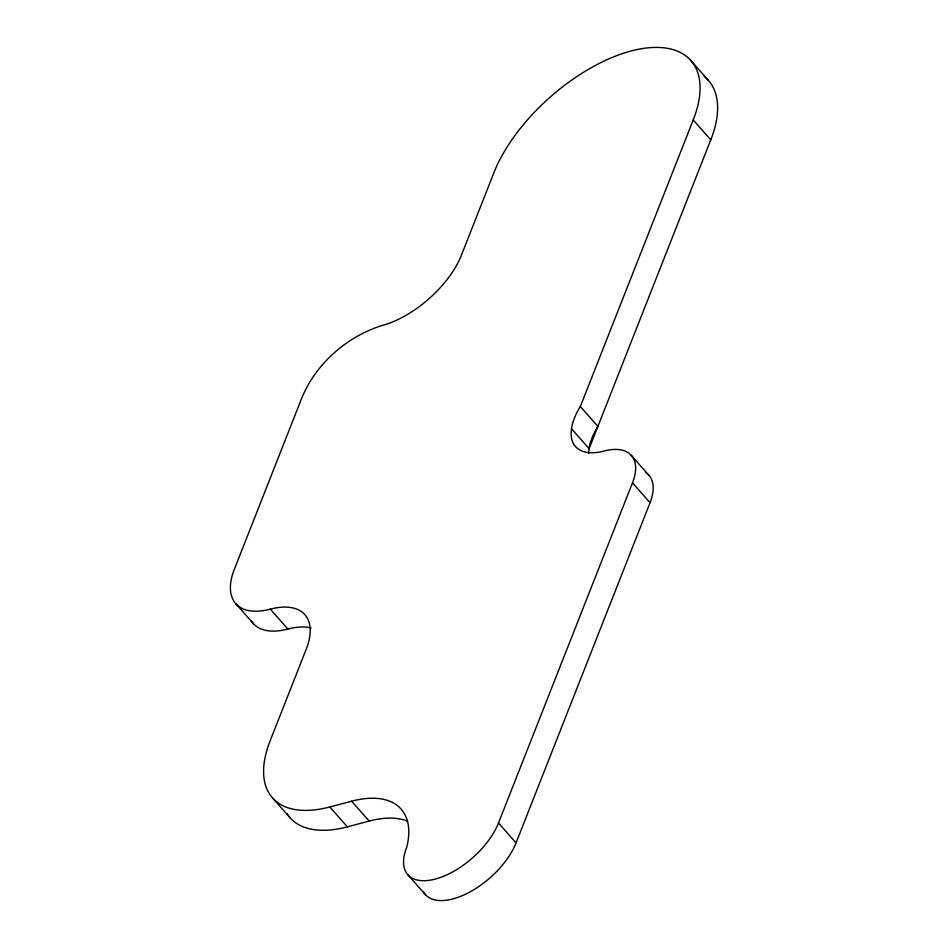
<?xml version="1.0" encoding="UTF-8"?>
<svg xmlns="http://www.w3.org/2000/svg" width="948" height="948" viewBox="0 0 948 948"><rect width="100%" height="100%" fill="white"/><g stroke="black" fill="none" stroke-linecap="round" stroke-linejoin="round"><path stroke-width="1.42" d="M588.661 453.144L589.289 447.053A61.715 31.213 -41.4 0 1 597.892 426.41L580.33 406.526L693.213 119.969A129.746 65.625 -41.4 0 0 631.119 50.979A129.746 65.625 -41.4 0 0 493.884 172.773L461.498 255A75.117 37.991 -41.4 0 1 382.044 325.508C346.103 336.848 314.57 364.826 300.943 400.186L234.369 569.227A75.117 37.991 -41.4 0 0 270.31 609.161A75.117 37.991 -41.4 0 1 306.263 649.096L270.168 740.708A124.626 63.03 -41.4 0 0 329.809 806.973L347.371 826.857L369.187 821.075A107.574 54.415 -41.4 0 1 407.628 821.229M703.961 76.207A129.746 65.625 -41.4 0 1 710.775 139.854L589.123 448.688L571.561 428.804M329.809 806.973L351.625 801.19A107.574 54.415 -41.4 0 1 406.716 847.299A59.748 30.218 -41.4 0 0 435.31 879.069A59.748 30.218 -41.4 0 0 498.506 822.971L632.482 482.852A59.748 30.218 -41.4 0 0 603.888 451.082A61.715 31.213 -41.4 0 1 571.099 433.26L571.727 427.169A61.715 31.213 -41.4 0 1 580.33 406.526M423.223 891.416A59.748 30.218 -41.4 0 0 468.537 892.708A59.748 30.218 -41.4 0 0 516.067 842.867L650.044 502.736A59.748 30.218 -41.4 0 0 645.813 472.649M690.594 60.245L708.156 80.142M693.213 119.969L710.775 139.854M631.273 455.348L648.835 475.232M632.482 482.852L650.044 502.736M498.506 822.971L516.067 842.867M270.31 609.161L287.872 629.045A75.117 37.991 -41.4 0 1 311.145 627.979M235.886 603.793L253.448 623.677M351.625 801.19L369.187 821.075M407.913 874.791L425.474 894.687M272.692 798.074L290.254 817.958M347.371 826.857A124.626 63.03 -41.4 0 1 286.924 813.562M287.872 629.045A75.117 37.991 -41.4 0 1 251.22 620.667"/></g></svg>
